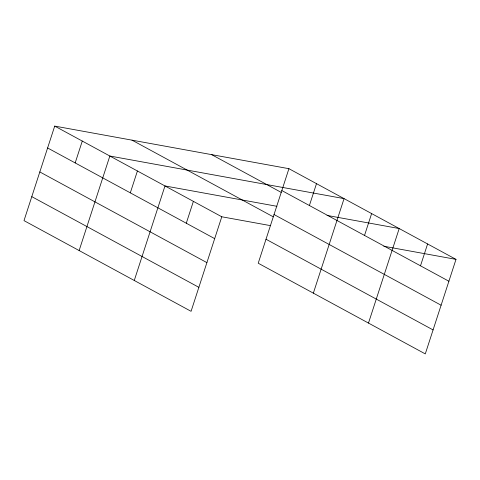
<?xml version="1.0" encoding="UTF-8"?>
<svg xmlns="http://www.w3.org/2000/svg" width="480" height="480" viewBox="0 0 480 480"><rect width="100%" height="100%" fill="white"/><g stroke="black" fill="none" stroke-linecap="round" stroke-linejoin="round"><path stroke-width="0.72" d="M54.714 126.096L24 220.626L191.07 311.31L221.784 216.78L54.714 126.096L288.93 168.69L456 259.374L425.286 353.904L258.216 263.22L288.93 168.69M75.18 162.918L82.284 141.06M79.134 250.554L109.848 156.024L344.064 198.618L313.35 293.148M130.314 192.846L137.412 170.982M134.268 280.476L164.982 185.946L276.93 206.304M186.282 223.224L193.386 201.36M309.396 205.512L316.494 183.654M364.524 235.44L371.628 213.576M368.484 323.07L399.198 228.54L327.012 215.412M420.498 265.818L427.596 243.954M221.784 216.78L270.642 225.66M383.814 246.246L456 259.374M281.826 190.554L448.896 281.232M211.638 154.638L281.214 192.396M274.032 214.536L441.108 305.214M132.006 140.154L273.258 216.822M266.004 239.244L433.08 329.922M47.61 147.96L214.68 238.638M39.822 171.942L206.892 262.62M31.794 196.65L198.864 287.328"/></g></svg>
